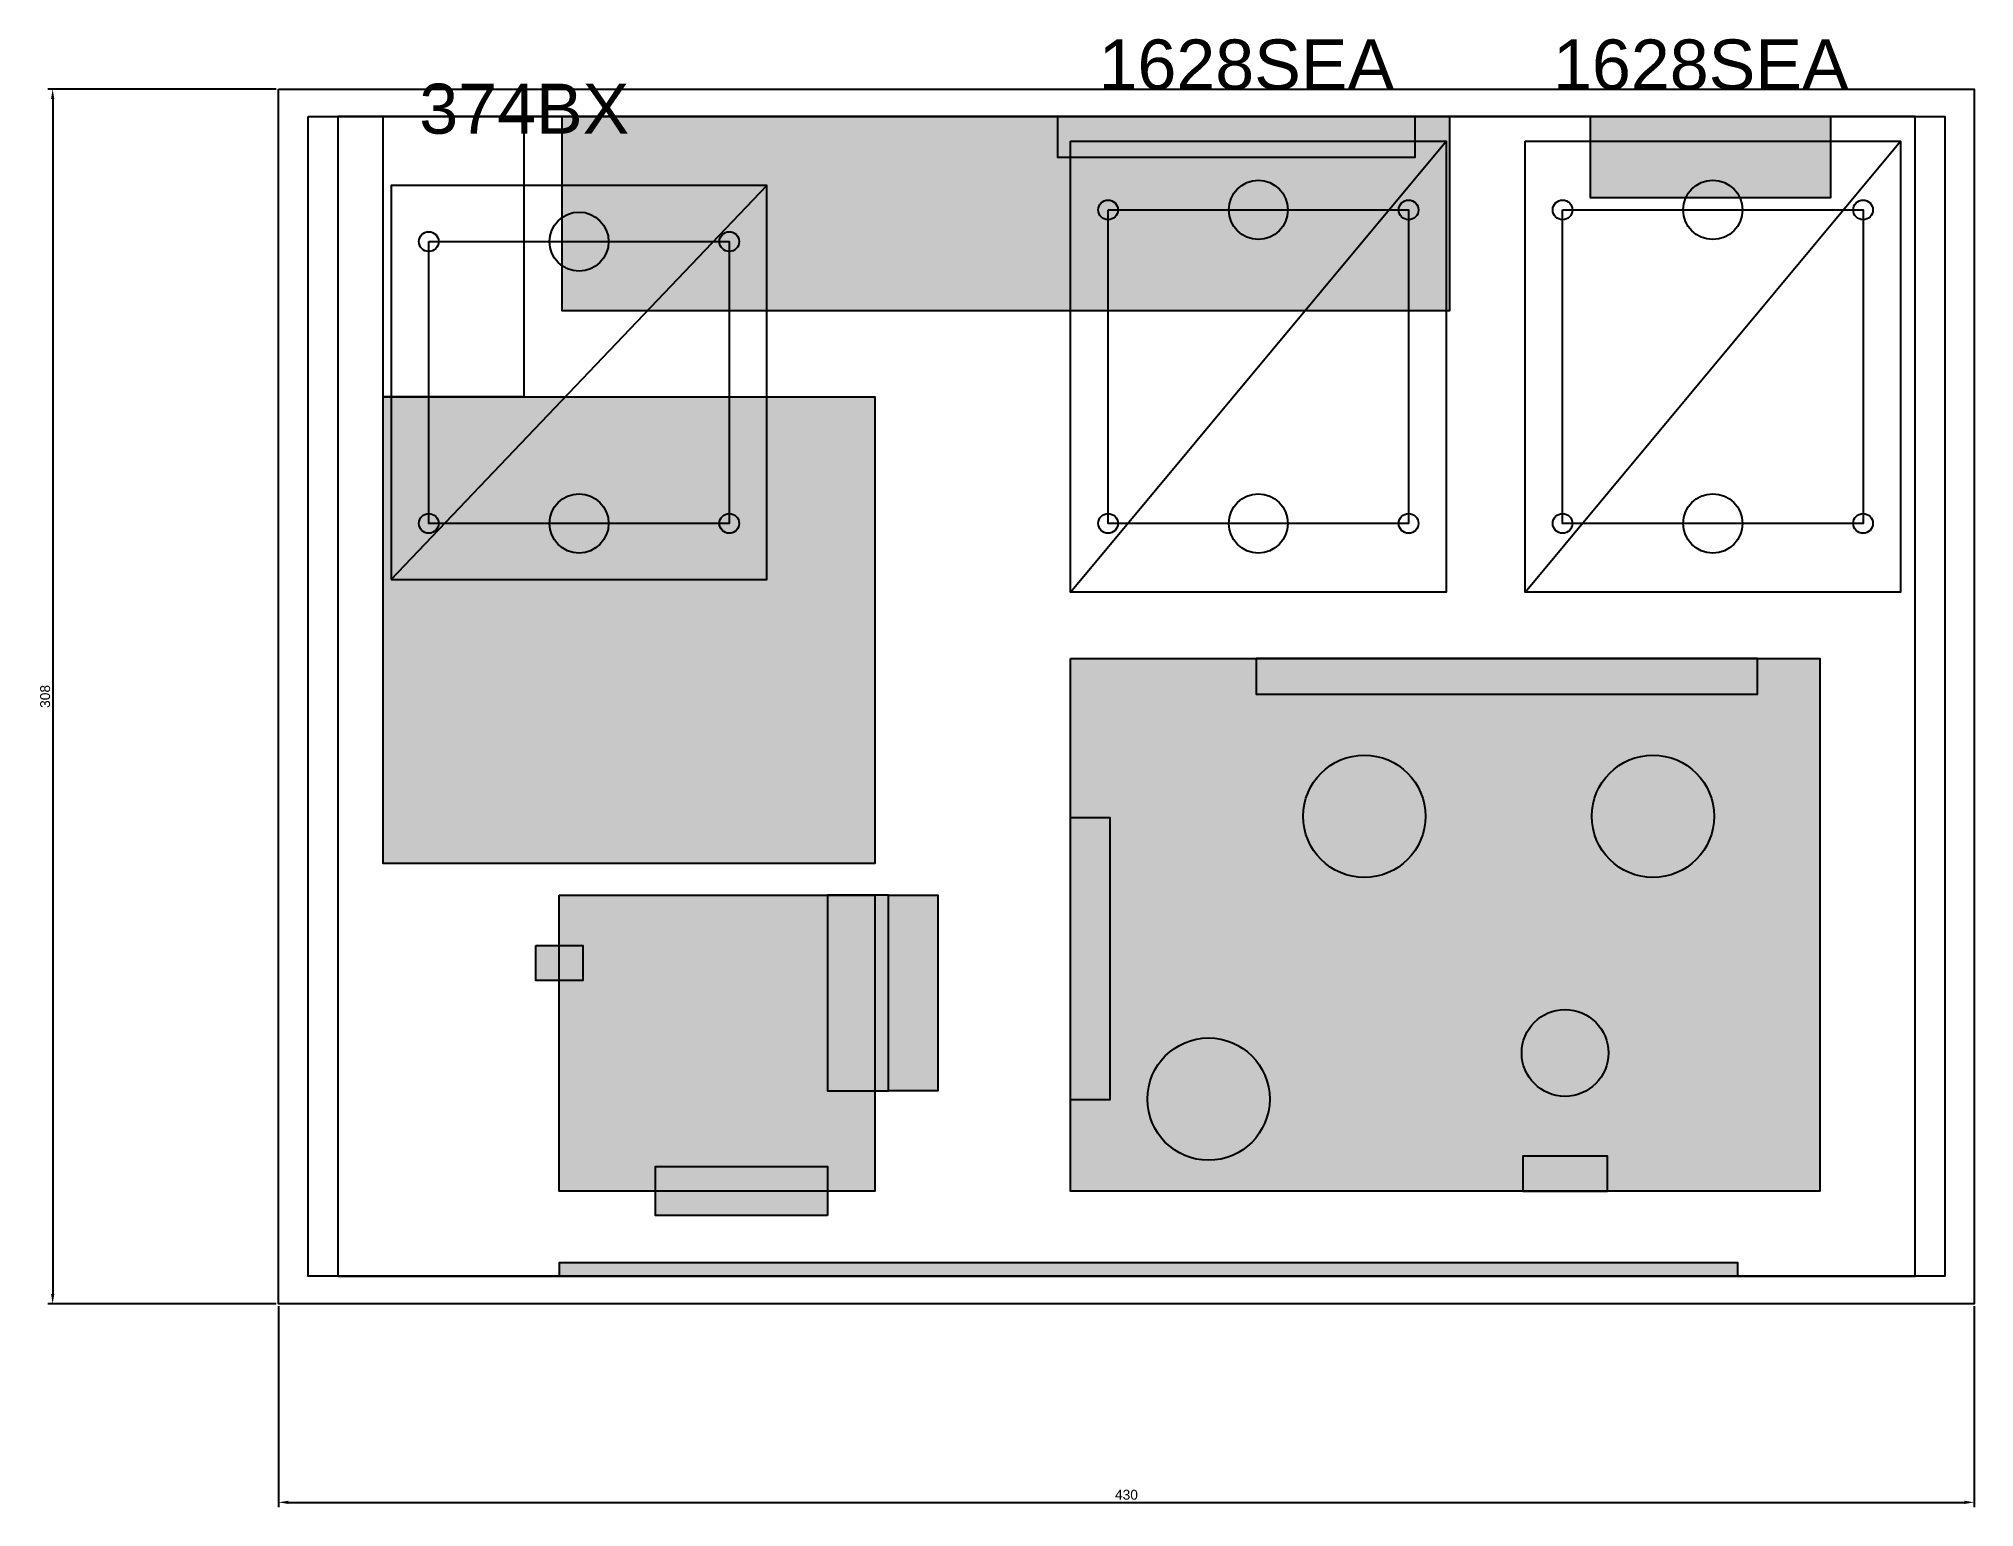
# Model space of a CAD drawing. Header units: millimetres. Extents: x 1992 to 2482, y 1391 to 1763.
import ezdxf

# ---------------------------------------------------------------- set-up
doc = ezdxf.new("R2010")
doc.units = ezdxf.units.MM
for name, color, linetype in [('BOARD', 112, 'Continuous'), ('CONNECTOR', 30, 'Continuous'), ('DRILL', 210, 'Continuous')]:
    doc.layers.add(name, color=color, linetype=linetype)
doc.styles.get("Standard").update_dxf_attribs({"font": 'arial.ttf'})
doc.dimstyles.new('ISO-25', dxfattribs={"dimtxt": 2.5, "dimasz": 2.5, "dimexe": 1.25, "dimexo": 0.625, "dimtad": 1, "dimtxsty": 'Standard', "dimcen": 2.5, "dimadec": 0, "dimazin": 0, "dimtfac": 1, "dimtmove": 0, "dimatfit": 3, "dimfxl": 1, "dimarcsym": 0})

# ---------------------------------------------------------------- blocks, each defined once
blk = doc.blocks.new('*D1')
at = {"layer": 'BOARD', "color": 0, "lineweight": -2, "transparency": 16777216}
for p, q in [((2051.8, 1750.5), (1993.89, 1750.5)), ((1995.14, 1748), (1995.14, 1445)), ((2051.8, 1442.5), (1993.89, 1442.5))]:
    blk.add_line(p, q, dxfattribs=at)
at = {"layer": 'BOARD', "color": 0, "transparency": 16777216}
for points in [[(1994.73, 1748), (1995.56, 1748), (1995.14, 1750.5)], [(1994.73, 1445), (1995.56, 1445), (1995.14, 1442.5)]]:
    blk.add_solid(points, dxfattribs=at)
at = {"layer": 'Defpoints', "color": 0, "transparency": 16777216}
for p in [(2052.43, 1750.5), (1995.14, 1442.5), (2052.43, 1442.5)]:
    blk.add_point(p, dxfattribs=at)
at = {"layer": 'BOARD', "color": 0, "transparency": 16777216, "insert": (1993.24, 1596.5), "char_height": 2.5, "attachment_point": 5, "rotation": 90}
blk.add_mtext('308', dxfattribs=at)
blk = doc.blocks.new('*D2')
at = {"layer": 'BOARD', "color": 0, "lineweight": -2, "transparency": 16777216}
for p, q in [((2052.43, 1441.87), (2052.43, 1390.92)), ((2482.43, 1441.87), (2482.43, 1390.92)), ((2054.93, 1392.17), (2479.93, 1392.17))]:
    blk.add_line(p, q, dxfattribs=at)
at = {"layer": 'BOARD', "color": 0, "transparency": 16777216}
for points in [[(2054.93, 1392.59), (2054.93, 1391.76), (2052.43, 1392.17)], [(2479.93, 1392.59), (2479.93, 1391.76), (2482.43, 1392.17)]]:
    blk.add_solid(points, dxfattribs=at)
at = {"layer": 'Defpoints', "color": 0, "transparency": 16777216}
for p in [(2052.43, 1442.5), (2482.43, 1442.5), (2482.43, 1392.17)]:
    blk.add_point(p, dxfattribs=at)
at = {"layer": 'BOARD', "color": 0, "transparency": 16777216, "insert": (2267.43, 1394.08), "char_height": 2.5, "attachment_point": 5}
blk.add_mtext('430', dxfattribs=at)

msp = doc.modelspace()

# ---------------------------------------------------------------- hatches: boundary and pattern name
at = {"layer": 'BOARD', "transparency": 33554523}
h = msp.add_hatch(color=256, dxfattribs=at)
h.dxf.hatch_style = 1
h.paths.add_polyline_path([(2349.355, 1743.498), (2124.373, 1743.498), (2124.373, 1694.239), (2349.355, 1694.239)])
h.paths.add_polyline_path([(2203.593, 1672.465), (2078.919, 1672.465), (2078.919, 1554.107), (2203.593, 1554.107)])
h.paths.add_polyline_path([(2203.593, 1546.107), (2123.593, 1546.107), (2123.593, 1471.107), (2203.593, 1471.107)])
h.paths.add_polyline_path([(2443.25, 1606.107), (2253.25, 1606.107), (2253.25, 1471.107), (2443.25, 1471.107)])
h.paths.add_polyline_path([(2422.507, 1452.869), (2123.593, 1452.869), (2123.593, 1449.498), (2422.507, 1449.498)])
at = {"layer": 'CONNECTOR', "transparency": 33554523}
h = msp.add_hatch(color=256, dxfattribs=at)
h.dxf.hatch_style = 1
h.paths.add_polyline_path([(2219.576, 1546.107), (2207.127, 1546.107), (2207.127, 1496.467), (2219.576, 1496.467)])
h.paths.add_polyline_path([(2263.186, 1565.814), (2253.25, 1565.814), (2253.25, 1494.189), (2263.186, 1494.189)])
h.paths.add_polyline_path([(2427.433, 1606.107), (2300.287, 1606.107), (2300.287, 1597.037), (2427.433, 1597.037)])
h.paths.add_polyline_path([(2389.412, 1479.959), (2367.986, 1479.959), (2367.986, 1471.107), (2389.412, 1471.107)])
h.paths.add_polyline_path([(2191.632, 1477.321), (2147.969, 1477.321), (2147.969, 1471.107), (2191.632, 1471.107)])
h.paths.add_polyline_path([(2191.632, 1471.107), (2147.969, 1471.107), (2147.969, 1464.894), (2191.632, 1464.894)])
h.paths.add_polyline_path([(2203.593, 1546.107), (2191.632, 1546.107), (2191.632, 1496.467), (2203.593, 1496.467)])
h.paths.add_polyline_path([(2207.127, 1546.107), (2203.593, 1546.107), (2203.593, 1496.467), (2207.127, 1496.467)])
h.paths.add_polyline_path([(2123.593, 1533.385), (2117.632, 1533.385), (2117.632, 1524.466), (2123.593, 1524.466)])
h.paths.add_polyline_path([(2129.554, 1533.385), (2123.593, 1533.385), (2123.593, 1524.466), (2129.554, 1524.466)])
h.paths.add_polyline_path([(2340.646, 1740.407), (2253.25, 1740.407), (2253.25, 1733.195), (2340.646, 1733.195)], flags=17)
h.paths.add_polyline_path([(2340.646, 1743.498), (2249.954, 1743.498), (2249.954, 1733.195), (2253.25, 1733.195), (2253.25, 1740.407), (2340.646, 1740.407)])
h.paths.add_polyline_path([(2446.025, 1740.407), (2385.01, 1740.407), (2385.01, 1723.008), (2408.625, 1723.008, -1), (2423.625, 1723.008), (2446.025, 1723.008)])
h.paths.add_polyline_path([(2408.625, 1723.008), (2423.625, 1723.008, 1)], flags=17)
h.paths.add_polyline_path([(2446.025, 1743.498), (2385.01, 1743.498), (2385.01, 1740.407), (2446.025, 1740.407)])

# ---------------------------------------------------------------- linework, layer by layer
for p, q in [((2253.25, 1622.958), (2348.5, 1737.258)), ((2368.5, 1622.958), (2463.75, 1737.258)), ((2080.998, 1626.107), (2176.248, 1726.056))]:
    msp.add_line(p, q)
for points in [[(2052.426, 1750.498), (2482.426, 1750.498), (2482.426, 1442.498), (2052.426, 1442.498)], [(2067.426, 1449.498), (2467.426, 1449.498), (2467.426, 1743.498), (2067.426, 1743.498)], [(2253.25, 1737.258), (2348.5, 1737.258), (2348.5, 1622.958), (2253.25, 1622.958)], [(2368.5, 1737.258), (2463.75, 1737.258), (2463.75, 1622.958), (2368.5, 1622.958)], [(2080.998, 1626.107), (2176.248, 1626.107), (2176.248, 1726.056), (2080.998, 1726.056)], [(2262.775, 1719.859), (2338.975, 1719.859), (2338.975, 1640.357), (2262.775, 1640.357)], [(2378.025, 1719.859), (2454.225, 1719.859), (2454.225, 1640.357), (2378.025, 1640.357)], [(2090.523, 1711.807), (2166.723, 1711.807), (2166.723, 1640.357), (2090.523, 1640.357)]]:
    msp.add_lwpolyline(points, close=True)
at = {"layer": 'BOARD'}
for points in [[(2124.373, 1743.498), (2349.355, 1743.498), (2349.355, 1694.239), (2124.373, 1694.239)], [(2078.919, 1672.465), (2203.593, 1672.465), (2203.593, 1554.107), (2078.919, 1554.107)], [(2253.25, 1606.107), (2443.25, 1606.107), (2443.25, 1471.107), (2253.25, 1471.107)], [(2123.593, 1546.107), (2203.593, 1546.107), (2203.593, 1471.107), (2123.593, 1471.107)], [(2123.593, 1449.498), (2422.507, 1449.498), (2422.507, 1452.869), (2123.593, 1452.869)]]:
    msp.add_lwpolyline(points, close=True, dxfattribs=at)
at = {"layer": 'CONNECTOR'}
for points in [[(2078.919, 1743.498), (2114.599, 1743.498), (2114.599, 1672.465), (2078.919, 1672.465)], [(2340.646, 1743.498), (2249.954, 1743.498), (2249.954, 1733.195), (2340.646, 1733.195)], [(2446.025, 1743.498), (2385.01, 1743.498), (2385.01, 1723.008), (2446.025, 1723.008)], [(2427.433, 1606.107), (2300.287, 1606.107), (2300.287, 1597.037), (2427.433, 1597.037)], [(2253.25, 1565.814), (2263.186, 1565.814), (2263.186, 1494.189), (2253.25, 1494.189)], [(2207.127, 1546.107), (2191.632, 1546.107), (2191.632, 1496.467), (2207.127, 1496.467)], [(2207.127, 1546.107), (2219.576, 1546.107), (2219.576, 1496.467), (2207.127, 1496.467)], [(2117.632, 1533.385), (2129.554, 1533.385), (2129.554, 1524.466), (2117.632, 1524.466)], [(2367.986, 1471.107), (2389.412, 1471.107), (2389.412, 1479.959), (2367.986, 1479.959)], [(2191.632, 1464.894), (2147.969, 1464.894), (2147.969, 1477.321), (2191.632, 1477.321)]]:
    msp.add_lwpolyline(points, close=True, dxfattribs=at)
at = {"layer": 'DRILL'}
msp.add_lwpolyline([(2059.926, 1743.498), (2474.926, 1743.498), (2474.926, 1449.498), (2059.926, 1449.498)], close=True, dxfattribs=at)
for centre, radius in [((2300.875, 1719.859), 7.5), ((2416.125, 1719.859), 7.5), ((2128.623, 1711.807), 7.5), ((2262.775, 1719.859), 2.5), ((2338.975, 1719.859), 2.5), ((2378.025, 1719.859), 2.5), ((2454.225, 1719.859), 2.5), ((2090.523, 1711.807), 2.5), ((2166.723, 1711.807), 2.5), ((2128.623, 1640.357), 7.5), ((2300.875, 1640.357), 7.5), ((2416.125, 1640.357), 7.5), ((2090.523, 1640.357), 2.5), ((2166.723, 1640.357), 2.5), ((2262.775, 1640.357), 2.5), ((2338.975, 1640.357), 2.5), ((2378.025, 1640.357), 2.5), ((2454.225, 1640.357), 2.5), ((2327.75, 1566.107), 15.5), ((2400.95, 1566.107), 15.5), ((2378.65, 1506.107), 11), ((2288.25, 1494.407), 15.5)]:
    msp.add_circle(centre, radius, dxfattribs=at)

# ---------------------------------------------------------------- texts
at = {"char_height": 12.7, "attachment_point": 1}
for s, insert in [('1628SEA', (2260.357, 1763.063)), ('1628SEA', (2375.607, 1763.063)), ('374BX', (2088.105, 1751.861))]:
    msp.add_mtext_dynamic_manual_height_columns(s, width=10.29594, gutter_width=12.5, heights=[0], dxfattribs=dict(at, insert=insert))

# ---------------------------------------------------------------- dimensions: what is measured, and where the dimension line sits
at = {"layer": 'BOARD'}
dim = msp.add_linear_dim(base=(1995.143, 1442.498), p1=(2052.426, 1750.498), p2=(2052.426, 1442.498), angle=90, dimstyle='ISO-25', dxfattribs=at)
dim.commit()
dim.dimension.update_dxf_attribs({"geometry": '*D1', "text_midpoint": (1993.24, 1596.498)})
dim = msp.add_linear_dim(base=(2482.426, 1392.173), p1=(2052.426, 1442.498), p2=(2482.426, 1442.498), dimstyle='ISO-25', dxfattribs=at)
dim.commit()
dim.dimension.update_dxf_attribs({"geometry": '*D2', "text_midpoint": (2267.426, 1394.075)})

doc.saveas('drawing.dxf')
